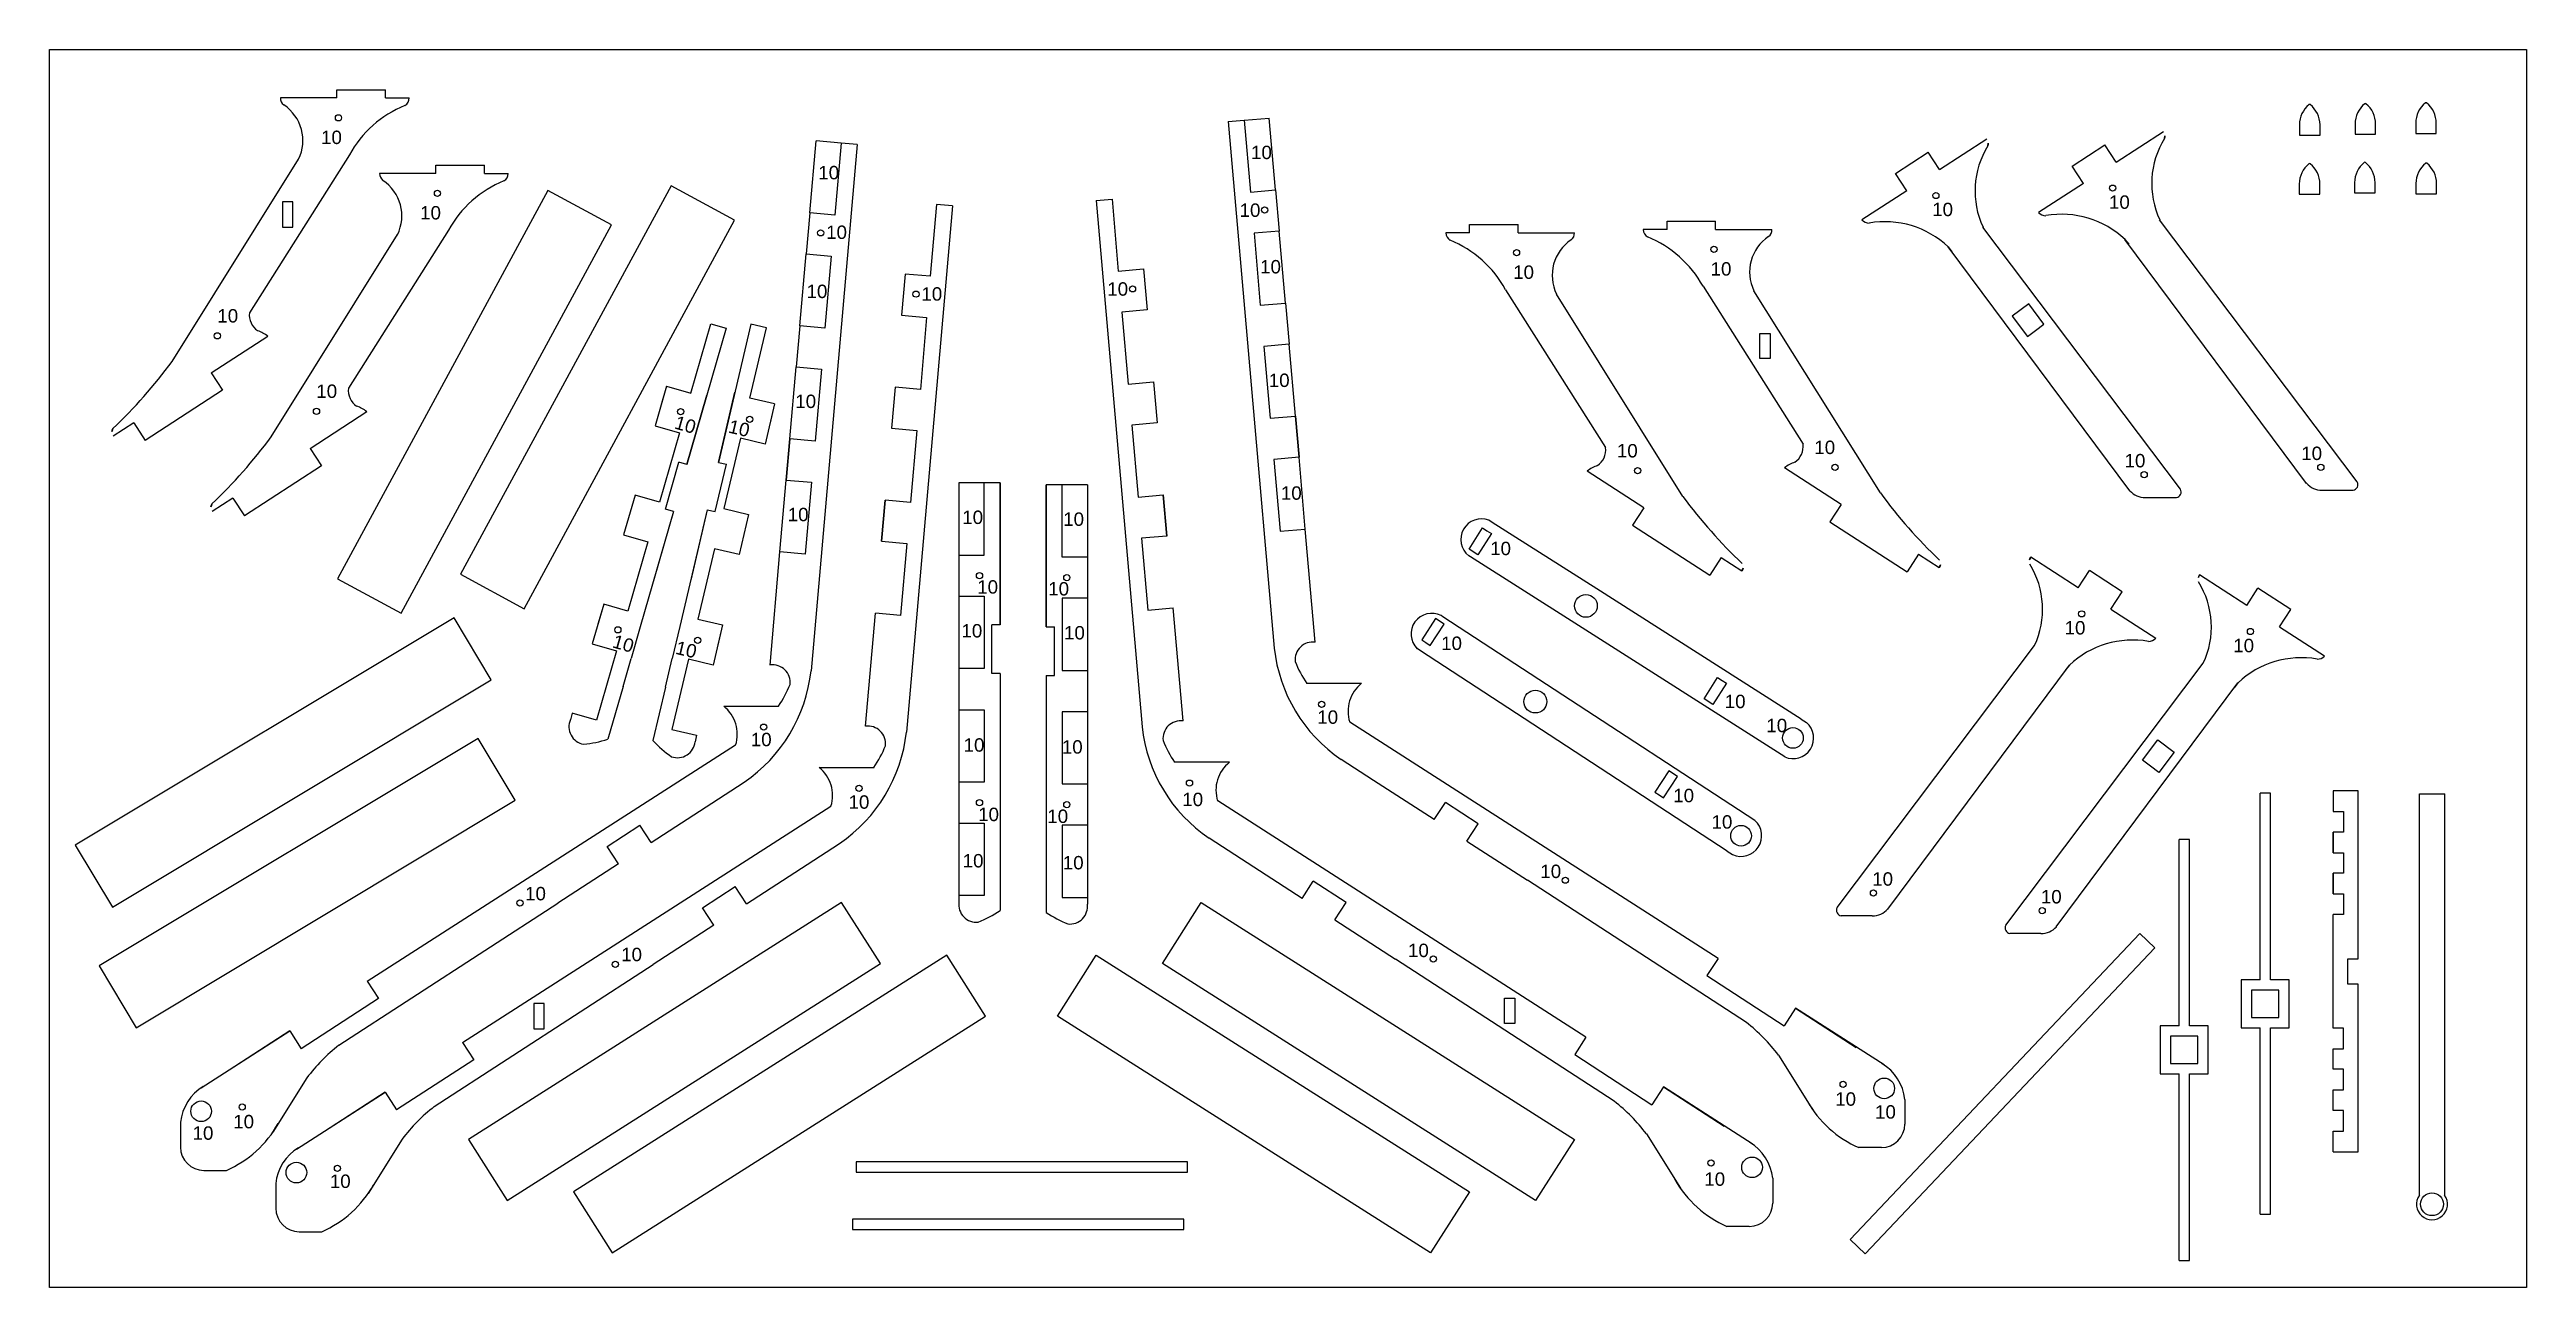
# Model space of a CAD drawing. Header units: millimetres. Extents: x 992667808 to 992670208, y 22932984050 to 22932985250.
import ezdxf

# ---------------------------------------------------------------- set-up
doc = ezdxf.new("R2010")
doc.units = ezdxf.units.MM
doc.styles.get("Standard").update_dxf_attribs({"font": 'arial.ttf'})

msp = doc.modelspace()

# ---------------------------------------------------------------- linework, layer by layer
for p, q in [((992667807.9, 22932985249.6), (992670207.9, 22932985249.6)), ((992667807.9, 22932984049.6), (992667807.9, 22932985249.6)), ((992670207.9, 22932985249.6), (992670207.9, 22932984049.6)), ((992668086.2, 22932985202.7), (992668031.7, 22932985202.7)), ((992668086.2, 22932985202.7), (992668086.2, 22932985210.7)), ((992668086.2, 22932985210.7), (992668133.4, 22932985210.7)), ((992668133.4, 22932985202.7), (992668133.4, 22932985210.7)), ((992668133.4, 22932985202.7), (992668156.5, 22932985202.7)), ((992668950, 22932985179.7), (992668965.4, 22932985181.1)), ((992668950, 22932985179.7), (992668994.6, 22932984669.4)), ((992668105.8, 22932985159.1), (992668105.8, 22932985159.1)), ((992668590.4, 22932985157.6), (992668545.8, 22932984647.3)), ((992668590.4, 22932985157.6), (992668575, 22932985158.9)), ((992669639.2, 22932985133.2), (992669685.1, 22932985163)), ((992669767.7, 22932985136.5), (992669799.5, 22932985157.2)), ((992669810.4, 22932985140.4), (992669799.5, 22932985157.2)), ((992669810.4, 22932985140.4), (992669856.3, 22932985170.2)), ((992667926.7, 22932984947.3), (992668049.1, 22932985143.3)), ((992668098.5, 22932985147.5), (992668001.6, 22932984994.5)), ((992668182.2, 22932985129.5), (992668127.6, 22932985129.5)), ((992668182.2, 22932985129.5), (992668182.2, 22932985137.5)), ((992668182.2, 22932985137.5), (992668229.3, 22932985137.5)), ((992668229.3, 22932985129.5), (992668229.3, 22932985137.5)), ((992668229.3, 22932985129.5), (992668252.4, 22932985129.5)), ((992669596.5, 22932985129.3), (992669628.3, 22932985150)), ((992669607.4, 22932985112.6), (992669596.5, 22932985129.3)), ((992669639.2, 22932985133.2), (992669628.3, 22932985150)), ((992669778.6, 22932985119.7), (992669767.7, 22932985136.5)), ((992668290.9, 22932985113.1), (992668087, 22932984736.6)), ((992668410.1, 22932985117.5), (992668206.2, 22932984741)), ((992668352.4, 22932985079.8), (992668290.9, 22932985113.1)), ((992668471.7, 22932985084.2), (992668410.1, 22932985117.5)), ((992668821.9, 22932985103.3), (992668837.4, 22932985104.6)), ((992668837.4, 22932985104.6), (992668843.5, 22932985034.9)), ((992668995.9, 22932985113.5), (992668999.4, 22932985073.6)), ((992669607.4, 22932985112.6), (992669564, 22932985084.4)), ((992669778.6, 22932985119.7), (992669735.2, 22932985091.6)), ((992668043.6, 22932985101.9), (992668033.6, 22932985101.9)), ((992668033.6, 22932985101.9), (992668033.6, 22932985077.4)), ((992668043.6, 22932985077.4), (992668043.6, 22932985101.9)), ((992668201.7, 22932985085.9), (992668201.7, 22932985085.9)), ((992668267.8, 22932984707.6), (992668471.7, 22932985084.2)), ((992668544.5, 22932985091.3), (992668541, 22932985051.5)), ((992668682.8, 22932985098.1), (992668638.2, 22932984587.9)), ((992668667.4, 22932985099.5), (992668661.3, 22932985029.8)), ((992668682.8, 22932985098.1), (992668667.4, 22932985099.5)), ((992668821.9, 22932985103.3), (992668866.6, 22932984593)), ((992669375.2, 22932985075.2), (992669375.2, 22932985083.2)), ((992669375.2, 22932985083.2), (992669422.3, 22932985083.2)), ((992669422.3, 22932985075.2), (992669422.3, 22932985083.2)), ((992670043.9, 22932984830.5), (992669852.5, 22932985084.5)), ((992668022.6, 22932984874.1), (992668145.1, 22932985070.2)), ((992668033.6, 22932985077.4), (992668043.6, 22932985077.4)), ((992668194.5, 22932985074.4), (992668097.6, 22932984921.3)), ((992668148.5, 22932984703.2), (992668352.4, 22932985079.8)), ((992669183.9, 22932985071.9), (992669160.8, 22932985071.9)), ((992669183.9, 22932985071.9), (992669183.9, 22932985079.9)), ((992669183.9, 22932985079.9), (992669231, 22932985079.9)), ((992669231, 22932985071.9), (992669231, 22932985079.9)), ((992669231, 22932985071.9), (992669285.6, 22932985071.9)), ((992669375.2, 22932985075.2), (992669352.1, 22932985075.2)), ((992669422.3, 22932985075.2), (992669476.9, 22932985075.2)), ((992669823.7, 22932984822), (992669647.7, 22932985058.4)), ((992669647.7, 22932985058.4), (992669651.3, 22932985053.6)), ((992669872.7, 22932984823.3), (992669681.3, 22932985077.3)), ((992669994.9, 22932984829.1), (992669818.9, 22932985065.6)), ((992669818.9, 22932985065.6), (992669822.5, 22932985060.8)), ((992668843.5, 22932985034.9), (992668867.9, 22932985037)), ((992668867.9, 22932985037), (992668871.4, 22932984997.2)), ((992668636.9, 22932985031.9), (992668633.4, 22932984992.1)), ((992668661.3, 22932985029.8), (992668636.9, 22932985031.9)), ((992669211.5, 22932985028.3), (992669211.5, 22932985028.3)), ((992669218.8, 22932985016.8), (992669315.7, 22932984863.7)), ((992669390.6, 22932984816.5), (992669268.1, 22932985012.5)), ((992669402.8, 22932985031.6), (992669402.8, 22932985031.6)), ((992669410.1, 22932985020.1), (992669507, 22932984867)), ((992669581.9, 22932984819.8), (992669459.4, 22932985015.8)), ((992668633.4, 22932984992.1), (992668657.8, 22932984989.9)), ((992668657.8, 22932984989.9), (992668651.7, 22932984920.2)), ((992668871.4, 22932984997.2), (992668847, 22932984995)), ((992668847, 22932984995), (992668853.1, 22932984925.3)), ((992669005.5, 22932985003.9), (992669009, 22932984964)), ((992669725.6, 22932985003), (992669709.6, 22932984991)), ((992669709.6, 22932984991), (992669724.4, 22932984971.4)), ((992669740.3, 22932984983.5), (992669725.6, 22932985003)), ((992667964.7, 22932984936.1), (992668019.5, 22932984971.7)), ((992668009.6, 22932984977.1), (992668009.6, 22932984977.1)), ((992668463.5, 22932984979.5), (992668425.5, 22932984847.3)), ((992668463.5, 22932984979.5), (992668425.5, 22932984847.3)), ((992668429.3, 22932984916.5), (992668448.6, 22932984983.8)), ((992668448.6, 22932984983.8), (992668463.5, 22932984979.5)), ((992668487.5, 22932984983.4), (992668456, 22932984849.4)), ((992668487.5, 22932984983.4), (992668456, 22932984849.4)), ((992668486.6, 22932984911.7), (992668502.6, 22932984979.8)), ((992668502.6, 22932984979.8), (992668487.5, 22932984983.4)), ((992668534.9, 22932984981.7), (992668531.4, 22932984941.9)), ((992669465, 22932984974.5), (992669475, 22932984974.5)), ((992669465, 22932984950), (992669465, 22932984974.5)), ((992669475, 22932984974.5), (992669475, 22932984950)), ((992669724.4, 22932984971.4), (992669732.3, 22932984977.4)), ((992669732.3, 22932984977.4), (992669740.3, 22932984983.5)), ((992667964.7, 22932984936.1), (992667975.6, 22932984919.3)), ((992667964.7, 22932984936.1), (992667964.7, 22932984936.1)), ((992669475, 22932984950), (992669465, 22932984950)), ((992667975.6, 22932984919.3), (992667900.7, 22932984870.7)), ((992668405.7, 22932984923.3), (992668394.7, 22932984884.9)), ((992668405.7, 22932984923.3), (992668400.2, 22932984904.1)), ((992668405.7, 22932984923.3), (992668429.3, 22932984916.5)), ((992668425.5, 22932984847.3), (992668444.8, 22932984914.5)), ((992668456, 22932984849.4), (992668472, 22932984917.6)), ((992668627.3, 22932984922.3), (992668623.8, 22932984882.5)), ((992668651.7, 22932984920.2), (992668627.3, 22932984922.3)), ((992668853.1, 22932984925.3), (992668877.5, 22932984927.4)), ((992668877.5, 22932984927.4), (992668881, 22932984887.6)), ((992668060.6, 22932984863), (992668115.4, 22932984898.6)), ((992668105.5, 22932984904), (992668105.5, 22932984904)), ((992668510.4, 22932984906.1), (992668486.6, 22932984911.7)), ((992668510.4, 22932984906.1), (992668501.3, 22932984867.2)), ((992668510.4, 22932984906.1), (992668505.9, 22932984886.6)), ((992669018.6, 22932984854.4), (992669015.1, 22932984894.3)), ((992669015.1, 22932984894.3), (992669018.6, 22932984854.4)), ((992667889.6, 22932984887.9), (992667869.6, 22932984874.9)), ((992667889.6, 22932984887.9), (992667900.7, 22932984870.7)), ((992668394.7, 22932984884.9), (992668418.2, 22932984878.1)), ((992668418.2, 22932984878.1), (992668398.8, 22932984810.8)), ((992668477.4, 22932984872.8), (992668461.4, 22932984804.6)), ((992668501.3, 22932984867.2), (992668477.4, 22932984872.8)), ((992668521.8, 22932984832.3), (992668525.3, 22932984872.2)), ((992668525.3, 22932984872.2), (992668521.8, 22932984832.3)), ((992668623.8, 22932984882.5), (992668648.2, 22932984880.3)), ((992668648.2, 22932984880.3), (992668642.1, 22932984810.6)), ((992668881, 22932984887.6), (992668856.6, 22932984885.5)), ((992668856.6, 22932984885.5), (992668862.7, 22932984815.7)), ((992668071.5, 22932984846.2), (992667996.7, 22932984797.6)), ((992668060.6, 22932984863), (992668071.5, 22932984846.2)), ((992668060.6, 22932984863), (992668060.6, 22932984863)), ((992668404.7, 22932984804.1), (992668417.8, 22932984849.5)), ((992668425.5, 22932984847.3), (992668417.8, 22932984849.5)), ((992668453, 22932984801.7), (992668463.8, 22932984847.6)), ((992668456, 22932984849.4), (992668463.8, 22932984847.6)), ((992669352.6, 22932984805.3), (992669297.8, 22932984840.9)), ((992669307.7, 22932984846.4), (992669307.7, 22932984846.4)), ((992669543.9, 22932984808.6), (992669489.1, 22932984844.2)), ((992669499, 22932984849.6), (992669499, 22932984849.6)), ((992668375.3, 22932984817.6), (992668364.2, 22932984779.2)), ((992668398.8, 22932984810.8), (992668375.3, 22932984817.6)), ((992668729, 22932984829.6), (992668689, 22932984829.6)), ((992668689, 22932984829.6), (992668689, 22932984429.6)), ((992668729, 22932984829.6), (992668729, 22932984691.9)), ((992668729, 22932984691.9), (992668729, 22932984829.6)), ((992668813.6, 22932984827.7), (992668773.6, 22932984827.7)), ((992668773.6, 22932984827.7), (992668773.6, 22932984690.1)), ((992668773.6, 22932984690.1), (992668773.6, 22932984827.7)), ((992668813.6, 22932984827.7), (992668813.6, 22932984427.7)), ((992668862.7, 22932984815.7), (992668887.1, 22932984817.9)), ((992668890.6, 22932984778), (992668887.1, 22932984817.9)), ((992668887.1, 22932984817.9), (992668890.6, 22932984778)), ((992670009.9, 22932984822.5), (992670040, 22932984822.5)), ((992667985.5, 22932984814.8), (992667965.5, 22932984801.8)), ((992667985.5, 22932984814.8), (992667996.7, 22932984797.6)), ((992668412.4, 22932984801.9), (992668380.2, 22932984690)), ((992668412.4, 22932984801.9), (992668393, 22932984734.7)), ((992668412.4, 22932984801.9), (992668404.7, 22932984804.1)), ((992668412.4, 22932984801.9), (992668407.3, 22932984784.2)), ((992668445.2, 22932984803.5), (992668418.6, 22932984690.2)), ((992668445.2, 22932984803.5), (992668429.2, 22932984735.4)), ((992668445.2, 22932984803.5), (992668441, 22932984785.6)), ((992668445.2, 22932984803.5), (992668453, 22932984801.7)), ((992668461.4, 22932984804.6), (992668485.3, 22932984799)), ((992668485.3, 22932984799), (992668476.1, 22932984760.1)), ((992668614.2, 22932984772.9), (992668617.7, 22932984812.7)), ((992668617.7, 22932984812.7), (992668614.2, 22932984772.9)), ((992668642.1, 22932984810.6), (992668617.7, 22932984812.7)), ((992669205.9, 22932984791.3), (992669202.6, 22932984793.4)), ((992669352.6, 22932984805.3), (992669341.7, 22932984788.6)), ((992669352.6, 22932984805.3), (992669352.6, 22932984805.3)), ((992669543.9, 22932984808.6), (992669533, 22932984791.8)), ((992669543.9, 22932984808.6), (992669543.9, 22932984808.6)), ((992669838.7, 22932984815.3), (992669868.8, 22932984815.3)), ((992668364.2, 22932984779.2), (992668387.8, 22932984772.4)), ((992668387.8, 22932984772.4), (992668368.4, 22932984705.1)), ((992668614.2, 22932984772.9), (992668638.6, 22932984770.8)), ((992668638.6, 22932984770.8), (992668632.5, 22932984701)), ((992668890.6, 22932984778), (992668866.1, 22932984775.9)), ((992668866.1, 22932984775.9), (992668872.2, 22932984706.1)), ((992669034.2, 22932984675.2), (992669024.7, 22932984784.7)), ((992669307.1, 22932984726.8), (992669205.9, 22932984791.3)), ((992669341.7, 22932984788.6), (992669416.6, 22932984740)), ((992669533, 22932984791.8), (992669607.9, 22932984743.3)), ((992668452.2, 22932984765.7), (992668436.2, 22932984697.5)), ((992668476.1, 22932984760.1), (992668452.2, 22932984765.7)), ((992668506.2, 22932984653), (992668515.7, 22932984762.6)), ((992669184.7, 22932984757.9), (992669183, 22932984759)), ((992669285.9, 22932984693.5), (992669184.7, 22932984757.9)), ((992669427.7, 22932984757.2), (992669416.6, 22932984740)), ((992669427.7, 22932984757.2), (992669447.7, 22932984744.2)), ((992669619, 22932984760.4), (992669607.9, 22932984743.3)), ((992669619, 22932984760.4), (992669639, 22932984747.4)), ((992669773.5, 22932984727.7), (992669727.6, 22932984757.5)), ((992669773.5, 22932984727.7), (992669784.4, 22932984744.5)), ((992669816.2, 22932984723.9), (992669784.4, 22932984744.5)), ((992668087, 22932984736.6), (992668148.5, 22932984703.2)), ((992668206.2, 22932984741), (992668267.8, 22932984707.6)), ((992669505.2, 22932984600.6), (992669307.1, 22932984726.8)), ((992669805.3, 22932984707.1), (992669816.2, 22932984723.9)), ((992669936.9, 22932984710.6), (992669891.1, 22932984740.4)), ((992669936.9, 22932984710.6), (992669947.8, 22932984727.4)), ((992669979.6, 22932984706.7), (992669947.8, 22932984727.4)), ((992668199.9, 22932984698.8), (992667832.9, 22932984478.3)), ((992668236, 22932984638.7), (992668199.9, 22932984698.8)), ((992668344.9, 22932984711.9), (992668333.8, 22932984673.4)), ((992668344.9, 22932984711.9), (992668339.3, 22932984692.7)), ((992668368.4, 22932984705.1), (992668344.9, 22932984711.9)), ((992668436.2, 22932984697.5), (992668460.1, 22932984691.9)), ((992668598.5, 22932984593.6), (992668608.1, 22932984703.2)), ((992668632.5, 22932984701), (992668608.1, 22932984703.2)), ((992668872.2, 22932984706.1), (992668896.7, 22932984708.3)), ((992668906.2, 22932984598.8), (992668896.7, 22932984708.3)), ((992669158, 22932984699.8), (992669156.3, 22932984700.9)), ((992669258.5, 22932984634.2), (992669158, 22932984699.8)), ((992669805.3, 22932984707.1), (992669848.7, 22932984678.9)), ((992669968.7, 22932984689.9), (992669979.6, 22932984706.7)), ((992668333.8, 22932984673.4), (992668357.3, 22932984666.7)), ((992668380.2, 22932984690), (992668371.4, 22932984659.4)), ((992668418.6, 22932984690.2), (992668411.3, 22932984659.2)), ((992668460.1, 22932984691.9), (992668450.9, 22932984653)), ((992668460.1, 22932984691.9), (992668455.5, 22932984672.5)), ((992668729, 22932984691.9), (992668721, 22932984691.9)), ((992668721, 22932984644.8), (992668721, 22932984691.9)), ((992668773.6, 22932984690.1), (992668781.6, 22932984690.1)), ((992668781.6, 22932984642.9), (992668781.6, 22932984690.1)), ((992669489.2, 22932984563.9), (992669285.9, 22932984693.5)), ((992669968.7, 22932984689.9), (992670012.1, 22932984661.8)), ((992668357.3, 22932984666.7), (992668338, 22932984599.4)), ((992668363.6, 22932984632.2), (992668371.4, 22932984659.4)), ((992668404.8, 22932984631.6), (992668411.3, 22932984659.2)), ((992668427.1, 22932984658.6), (992668411, 22932984590.5)), ((992668450.9, 22932984653), (992668427.1, 22932984658.6)), ((992669136.4, 22932984666.7), (992669133.1, 22932984668.9)), ((992669236.9, 22932984601.1), (992669136.4, 22932984666.7)), ((992669540, 22932984417.8), (992669731.4, 22932984671.8)), ((992669589, 22932984416.5), (992669765, 22932984652.9)), ((992669703.4, 22932984400.7), (992669894.8, 22932984654.7)), ((992669765, 22932984652.9), (992669761.4, 22932984648.2)), ((992667868.9, 22932984418.2), (992668236, 22932984638.7)), ((992668363.6, 22932984632.2), (992668348.8, 22932984581.1)), ((992668404.8, 22932984631.6), (992668392.6, 22932984579.8)), ((992668729, 22932984644.8), (992668721, 22932984644.8)), ((992668729, 22932984644.8), (992668729, 22932984528.3)), ((992668729, 22932984644.8), (992668729, 22932984574.8)), ((992668773.6, 22932984642.9), (992668773.6, 22932984526.5)), ((992668773.6, 22932984642.9), (992668773.6, 22932984572.9)), ((992668773.6, 22932984642.9), (992668781.6, 22932984642.9)), ((992669079.2, 22932984635.2), (992669026, 22932984635.2)), ((992669460.3, 22932984502.4), (992669258.5, 22932984634.2)), ((992669752.4, 22932984399.3), (992669928.4, 22932984635.8)), ((992669928.4, 22932984635.8), (992669924.8, 22932984631)), ((992668314.4, 22932984606.2), (992668312.7, 22932984600)), ((992668338, 22932984599.4), (992668314.4, 22932984606.2)), ((992668461.2, 22932984613), (992668514.4, 22932984613)), ((992669433.5, 22932984472.7), (992669236.9, 22932984601.1)), ((992669505.2, 22932984600.6), (992669510.4, 22932984597.3)), ((992668223.1, 22932984581.9), (992667856, 22932984361.4)), ((992668259.1, 22932984521.9), (992668223.1, 22932984581.9)), ((992668411, 22932984590.5), (992668434.9, 22932984584.9)), ((992668434.9, 22932984584.9), (992668433.4, 22932984578.6)), ((992669424.6, 22932984368.6), (992669067.8, 22932984597.6)), ((992669835.8, 22932984560.8), (992669850.6, 22932984580.4)), ((992669850.6, 22932984580.4), (992669866.6, 22932984568.4)), ((992668115.8, 22932984346.5), (992668472.6, 22932984575.5)), ((992668553.5, 22932984553.6), (992668606.8, 22932984553.6)), ((992668951.2, 22932984558.8), (992668898, 22932984558.8)), ((992669090.8, 22932984541.2), (992669059.4, 22932984561.5)), ((992669843.8, 22932984554.8), (992669835.8, 22932984560.8)), ((992669851.8, 22932984548.8), (992669843.8, 22932984554.8)), ((992669866.6, 22932984568.4), (992669851.8, 22932984548.8)), ((992668449.6, 22932984519.1), (992668481, 22932984539.4)), ((992668729, 22932984528.3), (992668729, 22932984496.5)), ((992669149.5, 22932984503.1), (992669090.8, 22932984541.2)), ((992669949.8, 22932984347.9), (992669949.8, 22932984528.8)), ((992669959.8, 22932984528.8), (992669949.8, 22932984528.8)), ((992669959.8, 22932984347.9), (992669959.8, 22932984528.8)), ((992670045, 22932984531.1), (992670020.5, 22932984531.1)), ((992670020.5, 22932984531.1), (992670020.5, 22932984511.1)), ((992670045, 22932984368.3), (992670045, 22932984531.1)), ((992667892, 22932984301.4), (992668259.1, 22932984521.9)), ((992668208.2, 22932984287.1), (992668565, 22932984516.1)), ((992668390.9, 22932984480.9), (992668449.6, 22932984519.1)), ((992668773.6, 22932984526.5), (992668773.6, 22932984494.7)), ((992669296.6, 22932984292.2), (992668939.8, 22932984521.2)), ((992669149.5, 22932984503.1), (992669160.4, 22932984519.8)), ((992669192.2, 22932984499.2), (992669160.4, 22932984519.8)), ((992670020.5, 22932984511.1), (992670030.5, 22932984511.1)), ((992670030.5, 22932984511.1), (992670030.5, 22932984491.1)), ((992670104.2, 22932984139), (992670104.2, 22932984528)), ((992670104.2, 22932984528), (992670128.7, 22932984528)), ((992670128.7, 22932984139), (992670128.7, 22932984528)), ((992668348.2, 22932984477), (992668380, 22932984497.7)), ((992668390.9, 22932984480.9), (992668380, 22932984497.7)), ((992668729, 22932984496.5), (992668729, 22932984414.9)), ((992668773.6, 22932984494.7), (992668773.6, 22932984413.1)), ((992668962.8, 22932984464.8), (992668931.4, 22932984485.1)), ((992669181.3, 22932984482.4), (992669192.2, 22932984499.2)), ((992669181.3, 22932984482.4), (992669240, 22932984444.3)), ((992669871.4, 22932984303.1), (992669871.4, 22932984484)), ((992669881.4, 22932984484), (992669871.4, 22932984484)), ((992669881.4, 22932984303.1), (992669881.4, 22932984484)), ((992670020.5, 22932984471.1), (992670020.5, 22932984491.1)), ((992670030.5, 22932984491.1), (992670020.5, 22932984491.1)), ((992670020.5, 22932984491.1), (992670020.5, 22932984471.1)), ((992667832.9, 22932984478.3), (992667868.9, 22932984418.2)), ((992668359.1, 22932984460.3), (992668300.4, 22932984422.1)), ((992668359.1, 22932984460.3), (992668348.2, 22932984477)), ((992668483.3, 22932984421.5), (992668542, 22932984459.6)), ((992668542, 22932984459.6), (992668573.4, 22932984480)), ((992669021.5, 22932984426.6), (992668962.8, 22932984464.8)), ((992669433.5, 22932984472.7), (992669438.7, 22932984469.3)), ((992670020.5, 22932984471.1), (992670030.5, 22932984471.1)), ((992670030.5, 22932984471.1), (992670030.5, 22932984451.1)), ((992668440.6, 22932984417.6), (992668472.4, 22932984438.3)), ((992668483.3, 22932984421.5), (992668472.4, 22932984438.3)), ((992669021.5, 22932984426.6), (992669032.4, 22932984443.4)), ((992669064.2, 22932984422.8), (992669032.4, 22932984443.4)), ((992669452.1, 22932984306.5), (992669240, 22932984444.3)), ((992670020.5, 22932984431.1), (992670020.5, 22932984451.1)), ((992670030.5, 22932984451.1), (992670020.5, 22932984451.1)), ((992670020.5, 22932984451.1), (992670020.5, 22932984431.1)), ((992668088.3, 22932984284.4), (992668300.4, 22932984422.1)), ((992668575.4, 22932984422.7), (992668214, 22932984193.2)), ((992668451.5, 22932984400.9), (992668440.6, 22932984417.6)), ((992668613, 22932984363.6), (992668575.4, 22932984422.7)), ((992668813.6, 22932984427.7), (992668813.6, 22932984421.3)), ((992668886.4, 22932984363.6), (992668923.9, 22932984422.7)), ((992668923.9, 22932984422.7), (992669285.4, 22932984193.2)), ((992669053.3, 22932984406), (992669064.2, 22932984422.8)), ((992669574.1, 22932984409.9), (992669544, 22932984409.9)), ((992670020.5, 22932984431.1), (992670030.5, 22932984431.1)), ((992670020.5, 22932984301.1), (992670020.5, 22932984411.1)), ((992670030.5, 22932984411.1), (992670020.5, 22932984411.1)), ((992670030.5, 22932984431.1), (992670030.5, 22932984411.1)), ((992668451.5, 22932984400.9), (992668392.8, 22932984362.7)), ((992669053.3, 22932984406), (992669112, 22932984367.9)), ((992669833.2, 22932984392.7), (992669552.8, 22932984096.1)), ((992669737.5, 22932984392.7), (992669707.4, 22932984392.7)), ((992669847.7, 22932984379), (992669833.2, 22932984392.7)), ((992667856, 22932984361.4), (992667892, 22932984301.4)), ((992668180.7, 22932984225), (992668392.8, 22932984362.7)), ((992668251.5, 22932984134.1), (992668613, 22932984363.6)), ((992668677.2, 22932984371.8), (992668315.7, 22932984142.2)), ((992668714.7, 22932984312.7), (992668677.2, 22932984371.8)), ((992668784.7, 22932984312.7), (992668822.2, 22932984371.8)), ((992668822.2, 22932984371.8), (992669183.7, 22932984142.2)), ((992669247.9, 22932984134.1), (992668886.4, 22932984363.6)), ((992669324.1, 22932984230.1), (992669112, 22932984367.9)), ((992669424.6, 22932984368.6), (992669413.7, 22932984351.9)), ((992669424.6, 22932984368.6), (992669424.6, 22932984368.6)), ((992669567.3, 22932984082.3), (992669847.7, 22932984379)), ((992670035, 22932984343.8), (992670035, 22932984368.3)), ((992670035, 22932984368.3), (992670045, 22932984368.3)), ((992668115.8, 22932984346.5), (992668126.7, 22932984329.7)), ((992668115.8, 22932984346.5), (992668115.8, 22932984346.5)), ((992669413.7, 22932984351.9), (992669488.6, 22932984303.3)), ((992669931.6, 22932984347.9), (992669931.6, 22932984301.4)), ((992669949.8, 22932984347.9), (992669931.6, 22932984347.9)), ((992669941.6, 22932984337.9), (992669941.6, 22932984311.4)), ((992669968.1, 22932984337.9), (992669941.6, 22932984337.9)), ((992669978.1, 22932984347.9), (992669959.8, 22932984347.9)), ((992669968.1, 22932984311.4), (992669968.1, 22932984337.9)), ((992669978.1, 22932984301.4), (992669978.1, 22932984347.9)), ((992670020.5, 22932984301.1), (992670020.5, 22932984356.1)), ((992670045, 22932984343.8), (992670035, 22932984343.8)), ((992670045, 22932984181.1), (992670045, 22932984343.8)), ((992668126.7, 22932984329.7), (992668051.8, 22932984281.1)), ((992668287.1, 22932984325), (992668277.1, 22932984325)), ((992668277.1, 22932984325), (992668277.1, 22932984300.5)), ((992668287.1, 22932984300.5), (992668287.1, 22932984325)), ((992668353.2, 22932984083.1), (992668714.7, 22932984312.7)), ((992669146.1, 22932984083.1), (992668784.7, 22932984312.7)), ((992669217.6, 22932984330.1), (992669227.6, 22932984330.1)), ((992669217.6, 22932984305.6), (992669217.6, 22932984330.1)), ((992669227.6, 22932984330.1), (992669227.6, 22932984305.6)), ((992669499.7, 22932984320.4), (992669488.6, 22932984303.3)), ((992669585.6, 22932984265.3), (992669499.7, 22932984320.4)), ((992669499.7, 22932984320.4), (992669558.4, 22932984282.3)), ((992667954.8, 22932984243.2), (992668040.7, 22932984298.3)), ((992668040.7, 22932984298.3), (992667982, 22932984260.2)), ((992668040.7, 22932984298.3), (992668051.8, 22932984281.1)), ((992668277.1, 22932984300.5), (992668287.1, 22932984300.5)), ((992669227.6, 22932984305.6), (992669217.6, 22932984305.6)), ((992669296.6, 22932984292.2), (992669285.7, 22932984275.4)), ((992669296.6, 22932984292.2), (992669296.6, 22932984292.2)), ((992669853.1, 22932984303.1), (992669853.1, 22932984256.6)), ((992669871.4, 22932984303.1), (992669853.1, 22932984303.1)), ((992669863.1, 22932984293.1), (992669863.1, 22932984266.6)), ((992669889.6, 22932984293.1), (992669863.1, 22932984293.1)), ((992669899.6, 22932984303.1), (992669881.4, 22932984303.1)), ((992669889.6, 22932984266.6), (992669889.6, 22932984293.1)), ((992669899.6, 22932984256.6), (992669899.6, 22932984303.1)), ((992669931.6, 22932984301.4), (992669949.8, 22932984301.4)), ((992669941.6, 22932984311.4), (992669968.1, 22932984311.4)), ((992669949.8, 22932984120.6), (992669949.8, 22932984301.4)), ((992669959.8, 22932984120.6), (992669959.8, 22932984301.4)), ((992669959.8, 22932984301.4), (992669978.1, 22932984301.4)), ((992670030.5, 22932984301.1), (992670020.5, 22932984301.1)), ((992670030.5, 22932984281.1), (992670030.5, 22932984301.1)), ((992668219.1, 22932984270.3), (992668144.2, 22932984221.7)), ((992668208.2, 22932984287.1), (992668219.1, 22932984270.3)), ((992668208.2, 22932984287.1), (992668208.2, 22932984287.1)), ((992669285.7, 22932984275.4), (992669360.5, 22932984226.8)), ((992669483.2, 22932984274.9), (992669516.1, 22932984222.2)), ((992669863.1, 22932984266.6), (992669889.6, 22932984266.6)), ((992670020.5, 22932984261.1), (992670020.5, 22932984281.1)), ((992670020.5, 22932984281.1), (992670030.5, 22932984281.1)), ((992668057.2, 22932984252.8), (992668024.3, 22932984200.1)), ((992669371.7, 22932984244), (992669360.5, 22932984226.8)), ((992669457.6, 22932984188.9), (992669371.7, 22932984244)), ((992669371.7, 22932984244), (992669430.4, 22932984205.9)), ((992669853.1, 22932984256.6), (992669871.4, 22932984256.6)), ((992669871.4, 22932984075.8), (992669871.4, 22932984256.6)), ((992669881.4, 22932984075.8), (992669881.4, 22932984256.6)), ((992669881.4, 22932984256.6), (992669899.6, 22932984256.6)), ((992670030.5, 22932984261.1), (992670020.5, 22932984261.1)), ((992670020.5, 22932984221.1), (992670020.5, 22932984241.1)), ((992670020.5, 22932984241.1), (992670030.5, 22932984241.1)), ((992670030.5, 22932984241.1), (992670030.5, 22932984261.1)), ((992668047.1, 22932984183.7), (992668133.1, 22932984238.9)), ((992668133.1, 22932984238.9), (992668074.4, 22932984200.8)), ((992668133.1, 22932984238.9), (992668144.2, 22932984221.7)), ((992669605.6, 22932984232), (992669605.6, 22932984207.9)), ((992670030.5, 22932984221.1), (992670020.5, 22932984221.1)), ((992670030.5, 22932984201.1), (992670030.5, 22932984221.1)), ((992667934.8, 22932984209.8), (992667934.8, 22932984185.8)), ((992668149.6, 22932984193.4), (992668116.7, 22932984140.7)), ((992668214, 22932984193.2), (992668251.5, 22932984134.1)), ((992669285.4, 22932984193.2), (992669247.9, 22932984134.1)), ((992669355.2, 22932984198.5), (992669388.1, 22932984145.8)), ((992670020.5, 22932984181.1), (992670020.5, 22932984201.1)), ((992670020.5, 22932984201.1), (992670030.5, 22932984201.1)), ((992668910.4, 22932984171.5), (992668589.4, 22932984171.5)), ((992668589.4, 22932984171.5), (992668589.4, 22932984161.5)), ((992668910.4, 22932984161.5), (992668910.4, 22932984171.5)), ((992669582.9, 22932984185.2), (992669561.1, 22932984185.2)), ((992670020.5, 22932984181.1), (992670045, 22932984181.1)), ((992667957.5, 22932984163), (992667979.3, 22932984163)), ((992668027.1, 22932984150.4), (992668027.1, 22932984126.4)), ((992668589.4, 22932984161.5), (992668910.4, 22932984161.5)), ((992669477.6, 22932984155.5), (992669477.6, 22932984131.5)), ((992668315.7, 22932984142.2), (992668353.2, 22932984083.1)), ((992669183.7, 22932984142.2), (992669146.1, 22932984083.1)), ((992669949.8, 22932984120.6), (992669959.8, 22932984120.6)), ((992668049.9, 22932984103.6), (992668071.7, 22932984103.6)), ((992668906.9, 22932984115.7), (992668585.9, 22932984115.7)), ((992668585.9, 22932984115.7), (992668585.9, 22932984105.7)), ((992668585.9, 22932984105.7), (992668906.9, 22932984105.7)), ((992668906.9, 22932984105.7), (992668906.9, 22932984115.7)), ((992669454.9, 22932984108.8), (992669433.1, 22932984108.8)), ((992669552.8, 22932984096.1), (992669567.3, 22932984082.3)), ((992669871.4, 22932984075.8), (992669881.4, 22932984075.8)), ((992670207.9, 22932984049.6), (992667807.9, 22932984049.6))]:
    msp.add_line(p, q)
at = {"color": 1}
for p, q in [((992668965.4, 22932985181.1), (992668989.8, 22932985183.2)), ((992668965.4, 22932985181.1), (992668971.5, 22932985111.3)), ((992668995.9, 22932985113.5), (992668989.8, 22932985183.2)), ((992668544.5, 22932985091.3), (992668550.6, 22932985161)), ((992668575, 22932985158.9), (992668550.6, 22932985161)), ((992668575, 22932985158.9), (992668568.9, 22932985089.2)), ((992668971.5, 22932985111.3), (992668995.9, 22932985113.5)), ((992668568.9, 22932985089.2), (992668544.5, 22932985091.3)), ((992668999.4, 22932985073.6), (992668975, 22932985071.5)), ((992668975, 22932985071.5), (992668981.1, 22932985001.7)), ((992669005.5, 22932985003.9), (992668999.4, 22932985073.6)), ((992668534.9, 22932984981.7), (992668541, 22932985051.5)), ((992668541, 22932985051.5), (992668565.4, 22932985049.3)), ((992668565.4, 22932985049.3), (992668559.3, 22932984979.6)), ((992668981.1, 22932985001.7), (992669005.5, 22932985003.9)), ((992668559.3, 22932984979.6), (992668534.9, 22932984981.7)), ((992669009, 22932984964), (992668984.6, 22932984961.9)), ((992668984.6, 22932984961.9), (992668990.7, 22932984892.2)), ((992669015.1, 22932984894.3), (992669009, 22932984964)), ((992668525.3, 22932984872.2), (992668531.4, 22932984941.9)), ((992668531.4, 22932984941.9), (992668555.8, 22932984939.7)), ((992668555.8, 22932984939.7), (992668549.7, 22932984870)), ((992668990.7, 22932984892.2), (992669015.1, 22932984894.3)), ((992668549.7, 22932984870), (992668525.3, 22932984872.2)), ((992669018.6, 22932984854.4), (992668994.2, 22932984852.3)), ((992668994.2, 22932984852.3), (992669000.3, 22932984782.6)), ((992669024.7, 22932984784.7), (992669018.6, 22932984854.4)), ((992668515.7, 22932984762.6), (992668521.8, 22932984832.3)), ((992668521.8, 22932984832.3), (992668546.2, 22932984830.2)), ((992668546.2, 22932984830.2), (992668540.1, 22932984760.4)), ((992668789.1, 22932984757.7), (992668789.1, 22932984827.7)), ((992669000.3, 22932984782.6), (992669024.7, 22932984784.7)), ((992669183.4, 22932984765.2), (992669196.5, 22932984785.9)), ((992669205, 22932984780.5), (992669191.8, 22932984759.8)), ((992669196.5, 22932984785.9), (992669200.7, 22932984783.2)), ((992669200.7, 22932984783.2), (992669205, 22932984780.5)), ((992668540.1, 22932984760.4), (992668515.7, 22932984762.6)), ((992668813.6, 22932984757.7), (992668789.1, 22932984757.7)), ((992669191.8, 22932984759.8), (992669183.4, 22932984765.2)), ((992668689, 22932984719.6), (992668713.5, 22932984719.6)), ((992668713.5, 22932984719.6), (992668713.5, 22932984649.6)), ((992668813.6, 22932984717.7), (992668789.1, 22932984717.7)), ((992668789.1, 22932984717.7), (992668789.1, 22932984647.7)), ((992669150.9, 22932984698), (992669137.5, 22932984677.5)), ((992669159.2, 22932984692.5), (992669150.9, 22932984698)), ((992669137.5, 22932984677.5), (992669141.6, 22932984674.8)), ((992669141.6, 22932984674.8), (992669145.8, 22932984672)), ((992669145.8, 22932984672), (992669159.2, 22932984692.5)), ((992668713.5, 22932984649.6), (992668689, 22932984649.6)), ((992668789.1, 22932984647.7), (992668813.6, 22932984647.7)), ((992669411.1, 22932984620.1), (992669424.2, 22932984640.8)), ((992669432.7, 22932984635.4), (992669419.5, 22932984614.7)), ((992669424.2, 22932984640.8), (992669428.5, 22932984638.1)), ((992669428.5, 22932984638.1), (992669432.7, 22932984635.4)), ((992668689, 22932984609.6), (992668713.5, 22932984609.6)), ((992668713.5, 22932984609.6), (992668713.5, 22932984539.6)), ((992668813.6, 22932984607.7), (992668789.1, 22932984607.7)), ((992668789.1, 22932984607.7), (992668789.1, 22932984537.7)), ((992669419.5, 22932984614.7), (992669411.1, 22932984620.1)), ((992668713.5, 22932984539.6), (992668689, 22932984539.6)), ((992668789.1, 22932984537.7), (992668813.6, 22932984537.7)), ((992669376.9, 22932984550.4), (992669363.5, 22932984529.9)), ((992669363.5, 22932984529.9), (992669367.7, 22932984527.1)), ((992669371.9, 22932984524.4), (992669385.3, 22932984544.9)), ((992669385.3, 22932984544.9), (992669376.9, 22932984550.4)), ((992669367.7, 22932984527.1), (992669371.9, 22932984524.4)), ((992668689, 22932984499.6), (992668713.5, 22932984499.6)), ((992668713.5, 22932984499.6), (992668713.5, 22932984429.6)), ((992668813.6, 22932984497.7), (992668789.1, 22932984497.7)), ((992668789.1, 22932984497.7), (992668789.1, 22932984427.7)), ((992668713.5, 22932984429.6), (992668689, 22932984429.6)), ((992668789.1, 22932984427.7), (992668813.6, 22932984427.7))]:
    msp.add_line(p, q, dxfattribs=at)
at = {"color": 240, "true_color": 0xed1f24}
for p, q in [((992668713.5, 22932984759.6), (992668713.5, 22932984829.6)), ((992668689, 22932984759.6), (992668713.5, 22932984759.6))]:
    msp.add_line(p, q, dxfattribs=at)
at = {"color": 7, "true_color": 0xffffff}
msp.add_line((992668689, 22932984429.6), (992668689, 22932984423.2), dxfattribs=at)
for points in [[(992670007.9, 22932985176.7, 0.226003), (992669998.4, 22932985196.2, 0.318824), (992669997.3, 22932985196.2, 0.226003), (992669987.9, 22932985176.7), (992669987.9, 22932985166.7), (992670007.9, 22932985166.7), (992670007.9, 22932985176.7)], [(992670061.8, 22932985177.5, 0.226003), (992670052.4, 22932985197.1, 0.318824), (992670051.3, 22932985197.1, 0.226003), (992670041.8, 22932985177.5), (992670041.8, 22932985167.5), (992670061.8, 22932985167.5), (992670061.8, 22932985177.5)], [(992670120.6, 22932985178.3, 0.226003), (992670111.2, 22932985197.8, 0.318824), (992670110, 22932985197.8, 0.226003), (992670100.6, 22932985178.3), (992670100.6, 22932985168.3), (992670120.6, 22932985168.3), (992670120.6, 22932985178.3)], [(992670007.8, 22932985119.3, 0.226003), (992669998.4, 22932985138.9, 0.318824), (992669997.2, 22932985138.9, 0.226003), (992669987.8, 22932985119.3), (992669987.8, 22932985109.3), (992670007.8, 22932985109.3), (992670007.8, 22932985119.3)], [(992670061.3, 22932985120.6, 0.226003), (992670051.9, 22932985140.1, 0.318824), (992670050.8, 22932985140.1, 0.226003), (992670041.3, 22932985120.6), (992670041.3, 22932985110.6), (992670061.3, 22932985110.6), (992670061.3, 22932985120.6)], [(992670120.9, 22932985119.8, 0.226003), (992670111.4, 22932985139.4, 0.318824), (992670110.3, 22932985139.4, 0.226003), (992670100.9, 22932985119.8), (992670100.9, 22932985109.8), (992670120.9, 22932985109.8), (992670120.9, 22932985119.8)]]:
    msp.add_lwpolyline(points, format="xyb")
at = {"color": 1}
for centre, radius in [((992668087.9, 22932985183.4), 3), ((992668183.8, 22932985110.3), 3), ((992669635.7, 22932985108.1), 3), ((992669806.9, 22932985115.3), 3), ((992668985.3, 22932985094), 3), ((992668555.1, 22932985071.9), 3), ((992669420.7, 22932985055.9), 3), ((992669229.4, 22932985052.7), 3), ((992668647.5, 22932985012.5), 3), ((992668857.3, 22932985017.6), 3), ((992667970.6, 22932984972.1), 3), ((992668066.6, 22932984899), 3), ((992668419.4, 22932984898.6), 3), ((992668486.4, 22932984891.2), 3), ((992669346.7, 22932984841.4), 3), ((992669538, 22932984844.7), 3), ((992669837.5, 22932984837.5), 3), ((992670008.7, 22932984844.6), 3), ((992668709, 22932984739.6), 3), ((992668793.6, 22932984737.7), 3), ((992669777, 22932984702.6), 3), ((992668358.6, 22932984687.1), 3), ((992668436, 22932984677), 3), ((992669940.5, 22932984685.5), 3), ((992669040.5, 22932984614.9), 3), ((992668499.9, 22932984592.8), 3), ((992669497.2, 22932984582.3), 10), ((992668592.3, 22932984533.4), 3), ((992668912.5, 22932984538.5), 3), ((992668709, 22932984519.6), 3), ((992668793.6, 22932984517.7), 3), ((992669446.9, 22932984487.5), 10), ((992669276.7, 22932984444.4), 3), ((992669575.2, 22932984432), 3), ((992668263.7, 22932984422.3), 3), ((992669738.7, 22932984414.8), 3), ((992668356.1, 22932984362.8), 3), ((992669148.7, 22932984368), 3), ((992669545.8, 22932984246.6), 3), ((992669585.6, 22932984242.6), 10), ((992667954.8, 22932984220.4), 10), ((992667994.6, 22932984224.5), 3), ((992668086.9, 22932984165.1), 3), ((992669417.8, 22932984170.2), 3)]:
    msp.add_circle(centre, radius, dxfattribs=at)
for centre, radius in [((992669296.6, 22932984710.3), 11), ((992669247.6, 22932984617.5), 11), ((992668047.1, 22932984161), 10), ((992669457.6, 22932984166.1), 10), ((992670116.4, 22932984130.3), 11)]:
    msp.add_circle(centre, radius)
for centre, radius, start, end in [((992668040.4, 22932985202.7), 8.8, 180.419, 231.0191), ((992668147.4, 22932985203.1), 9.12, 302.6475, 357.3524), ((992668011.9, 22932985161.4), 41.5, 334.0689, 56.2073), ((992668192.4, 22932985096.1), 107.1, 112.0336, 151.3129), ((992669756.8, 22932985112.5), 83.2, 148.3173, 205), ((992669678, 22932985158.7), 8.33, 342.6368, 31.363), ((992669928, 22932985119.7), 83.2, 148.3173, 205), ((992669849.2, 22932985165.9), 8.33, 342.6368, 31.363), ((992668136.4, 22932985129.6), 8.8, 180.419, 231.0191), ((992668243.3, 22932985129.9), 9.12, 302.6475, 357.3524), ((992668107.8, 22932985088.3), 41.5, 334.0689, 56.2073), ((992668288.4, 22932985023), 107.1, 112.0336, 151.3129), ((992669570.6, 22932985090.2), 8.75, 221.1331, 272.8669), ((992669586.3, 22932984993.1), 89.6, 46.7905, 99.8152), ((992669741.8, 22932985097.3), 8.75, 221.1331, 272.8669), ((992669757.6, 22932985000.3), 89.6, 46.7905, 99.8152), ((992669169.9, 22932985072.3), 9.12, 182.6476, 237.3525), ((992669124.8, 22932984965.4), 107.1, 28.6871, 67.9663), ((992669305.4, 22932985030.7), 41.5, 123.7927, 205.9311), ((992669276.8, 22932985072), 8.8, 308.9809, 359.581), ((992669361.2, 22932985075.6), 9.12, 182.6476, 237.3525), ((992669316.1, 22932984968.7), 107.1, 28.6871, 67.9663), ((992669496.7, 22932985033.9), 41.5, 123.7927, 205.9311), ((992669468.1, 22932985075.2), 8.8, 308.9809, 359.581), ((992668020, 22932984992.4), 18.5, 173.4986, 235.7319), ((992667998.7, 22932984945.5), 33.4, 51.5534, 70.9966), ((992667546.4, 22932985225.1), 470.9, 313.265, 323.8446), ((992668115.9, 22932984919.2), 18.5, 173.4986, 235.7319), ((992668094.6, 22932984872.4), 33.4, 51.5534, 70.9966), ((992667875.3, 22932984878.9), 6.93, 151.3525, 214.6476), ((992667642.4, 22932985152), 470.9, 313.265, 323.8446), ((992669488.6, 22932984864.9), 18.5, 304.2681, 6.5014), ((992669318.6, 22932984814.8), 33.4, 109.0034, 128.4466), ((992669297.3, 22932984861.6), 18.5, 304.2681, 6.5014), ((992669509.9, 22932984818), 33.4, 109.0034, 128.4466), ((992669770.8, 22932985094.3), 470.9, 216.1554, 226.735), ((992669962.1, 22932985097.6), 470.9, 216.1554, 226.735), ((992669838.3, 22932984834.7), 19.4, 221.1644, 270.9532), ((992669867.9, 22932984820.7), 5.45, 278.4998, 28.4999), ((992670009.5, 22932984841.9), 19.4, 221.1644, 270.9532), ((992670039.2, 22932984827.9), 5.45, 278.4998, 28.4999), ((992667971.2, 22932984805.7), 6.93, 151.3525, 214.6476), ((992669195.4, 22932984774.7), 20, 68.8678, 231.7658), ((992669442, 22932984748.1), 6.93, 325.3524, 28.6475), ((992669633.3, 22932984751.4), 6.93, 325.3524, 28.6475), ((992669734.7, 22932984753.2), 8.33, 148.637, 197.3632), ((992669655.9, 22932984707), 83.2, 335, 31.6827), ((992669898.2, 22932984736.1), 8.33, 148.637, 197.3632), ((992669819.4, 22932984689.9), 83.2, 335, 31.6827), ((992669147.1, 22932984683.1), 20, 62.5879, 225.4859), ((992669031.9, 22932984658.2), 17.1, 82.1434, 186.3059), ((992669826.4, 22932984587.6), 89.6, 80.1848, 133.2095), ((992669842.1, 22932984684.7), 8.75, 267.1331, 318.8669), ((992668508.5, 22932984636.1), 17.1, 353.6941, 97.8566), ((992669143.9, 22932984685.7), 150.2, 186.2322, 235.7677), ((992669120.6, 22932984698.3), 113.7, 201.6669, 213.736), ((992669989.8, 22932984570.5), 89.6, 80.1848, 133.2095), ((992670005.5, 22932984667.5), 8.75, 267.1331, 318.8669), ((992668396.5, 22932984663.6), 150.2, 304.2323, 353.7678), ((992668419.8, 22932984676.2), 113.7, 326.264, 338.3331), ((992669100.8, 22932984608.1), 34.7, 128.5, 197.5089), ((992668328.3, 22932984593.1), 17.1, 156.085, 260.2478), ((992668439.6, 22932984585.9), 34.7, 342.4911, 51.5), ((992668314.3, 22932984689.4), 113.7, 275.6085, 287.678), ((992668475.7, 22932984657.4), 113.7, 223.0318, 235.1012), ((992668416.4, 22932984580.2), 17.1, 250.462, 354.6246), ((992668488.9, 22932984604.2), 150.2, 304.2323, 353.7678), ((992668600.9, 22932984576.7), 17.1, 353.6941, 97.8565), ((992669015.9, 22932984609.3), 150.2, 186.2322, 235.7677), ((992668903.9, 22932984581.8), 17.1, 82.1435, 186.3059), ((992668992.6, 22932984621.9), 113.7, 201.6669, 213.736), ((992669497.2, 22932984582.3), 20, 246.5, 48.5009), ((992668532, 22932984526.5), 34.7, 342.4911, 51.5), ((992668512.2, 22932984616.8), 113.7, 326.264, 338.3331), ((992668972.8, 22932984531.6), 34.7, 128.5, 197.5089), ((992669446.9, 22932984487.5), 20, 245.8528, 47.8536), ((992668706, 22932984420.8), 17.1, 172.1433, 276.3059), ((992668665.9, 22932984509.5), 113.7, 291.6666, 303.7361), ((992668836.7, 22932984507.7), 113.7, 236.2639, 248.3333), ((992668796.6, 22932984419), 17.1, 263.6941, 7.8567), ((992669544.8, 22932984415.2), 5.45, 151.5001, 261.5002), ((992669574.4, 22932984429.3), 19.4, 269.0468, 318.8356), ((992669708.2, 22932984398.1), 5.45, 151.5001, 261.5002), ((992669737.8, 22932984412.1), 19.4, 269.0468, 318.8356), ((992669349.7, 22932984174.8), 166.8, 36.8668, 52.1332), ((992668190.7, 22932984152.7), 166.8, 127.8668, 143.1332), ((992669559.5, 22932984227), 46.4, 6.1755, 58.877), ((992667980.9, 22932984204.8), 46.4, 121.123, 173.8245), ((992668283.1, 22932984093.3), 166.8, 127.8668, 143.1332), ((992669221.7, 22932984098.4), 166.8, 36.8668, 52.1332), ((992669603.8, 22932984282.9), 106.6, 209.3028, 246.4131), ((992667936.6, 22932984260.8), 106.6, 293.5869, 330.6972), ((992669582.9, 22932984207.9), 22.7, 270, 0), ((992667957.5, 22932984185.8), 22.7, 180, 270), ((992668073.2, 22932984145.4), 46.4, 121.123, 173.8245), ((992669431.5, 22932984150.5), 46.4, 6.1755, 58.877), ((992668029, 22932984201.4), 106.6, 293.5869, 330.6972), ((992669475.8, 22932984206.5), 106.6, 209.3028, 246.4131), ((992668049.9, 22932984126.4), 22.7, 180, 270), ((992669454.9, 22932984131.5), 22.7, 270, 0), ((992670116.4, 22932984130.3), 15, 144.7524, 35.2476)]:
    msp.add_arc(centre, radius, start, end)

# ---------------------------------------------------------------- texts
at = {"color": 1, "char_height": 13}
for width, insert, attachment_point in [(24.712, (992668091.2, 22932985171), 3), (29.952, (992668972.1, 22932985156.4), 1), (29.952, (992668552.8, 22932985136.8), 1), (24.712, (992669803.4, 22932985108.2), 1), (24.712, (992668187.2, 22932985097.9), 3), (29.952, (992668961, 22932985100.4), 1), (24.712, (992669632.1, 22932985101.1), 1), (29.952, (992668560.4, 22932985079), 1), (29.952, (992668980.9, 22932985045.6), 1), (24.712, (992669226.1, 22932985040.3), 1), (24.712, (992669417.4, 22932985043.5), 1), (29.952, (992668541.4, 22932985021.7), 1), (29.952, (992668652.7, 22932985019.2), 1), (29.952, (992668832.8, 22932985024), 1), (24.712, (992667990.7, 22932984998), 3), (24.712, (992668086.6, 22932984924.9), 3), (29.952, (992668530.5, 22932984915.1), 1), (29.952, (992668989.3, 22932984935.5), 1), (24.712, (992669326.6, 22932984867.2), 1), (24.712, (992669517.9, 22932984870.5), 1), (24.712, (992669989.7, 22932984864.7), 1), (24.712, (992669818.5, 22932984857.6), 1), (29.952, (992669001, 22932984826.2), 1), (29.952, (992668523.2, 22932984805.4), 1), (24.712, (992668810.3, 22932984800.9), 3), (24.712, (992669203.8, 22932984772.5), 1), (24.712, (992668706.8, 22932984735.2), 1), (24.712, (992668795.8, 22932984733.4), 3), (24.712, (992668691.5, 22932984692.7), 1), (24.712, (992668811.1, 22932984690.8), 3), (24.712, (992669156.3, 22932984680.6), 1), (24.712, (992669780.6, 22932984695.6), 3), (24.712, (992669944, 22932984678.4), 3), (24.712, (992669431.1, 22932984624.2), 1), (29.952, (992669036.3, 22932984609), 1), (24.712, (992669471.4, 22932984600.9), 1), (29.952, (992668487.4, 22932984587.3), 1), (24.712, (992668693.6, 22932984582), 1), (24.712, (992668809, 22932984580.1), 3), (29.952, (992668905.5, 22932984529.2), 1), (24.712, (992669381.2, 22932984533), 1), (29.952, (992668582.1, 22932984526.7), 1), (24.712, (992668707.7, 22932984514.7), 1), (24.712, (992668794.9, 22932984512.9), 3), (24.712, (992669418.3, 22932984507.4), 1), (24.712, (992668692.7, 22932984469.8), 1), (24.712, (992668809.9, 22932984467.9), 3), (29.952, (992669252.4, 22932984459.5), 1), (29.952, (992668268.7, 22932984437.9), 1), (24.712, (992669594.2, 22932984452.1), 3), (24.712, (992669757.6, 22932984434.9), 3), (29.952, (992668361.8, 22932984378.9), 1), (29.952, (992669124.2, 22932984382.9), 1), (29.952, (992667985.9, 22932984216.9), 1), (29.952, (992669538.1, 22932984238.8), 1), (29.952, (992669576.7, 22932984226.3), 1), (29.952, (992667946.5, 22932984205.8), 1), (29.952, (992668079.5, 22932984159.1), 1), (29.952, (992669411.3, 22932984161.2), 1)]:
    msp.add_mtext_dynamic_manual_height_columns('10', width=width, gutter_width=65, heights=[0], dxfattribs=dict(at, insert=insert, attachment_point=attachment_point))
for insert, attachment_point, rotation in [((992668416.1, 22932984895), 1, 343.9419), ((992668487.5, 22932984886.5), 3, 346.7679), ((992668356, 22932984682.8), 1, 343.9419), ((992668436.2, 22932984672), 3, 346.7679)]:
    msp.add_mtext_dynamic_manual_height_columns('10', width=24.712, gutter_width=65, heights=[0], dxfattribs=dict(at, insert=insert, attachment_point=attachment_point, rotation=rotation))
at = {"color": 240, "true_color": 0xed1f24, "insert": (992668692.3, 22932984802.7), "char_height": 13, "attachment_point": 1}
msp.add_mtext_dynamic_manual_height_columns('10', width=24.712, gutter_width=65, heights=[0], dxfattribs=at)

doc.saveas('drawing.dxf')
